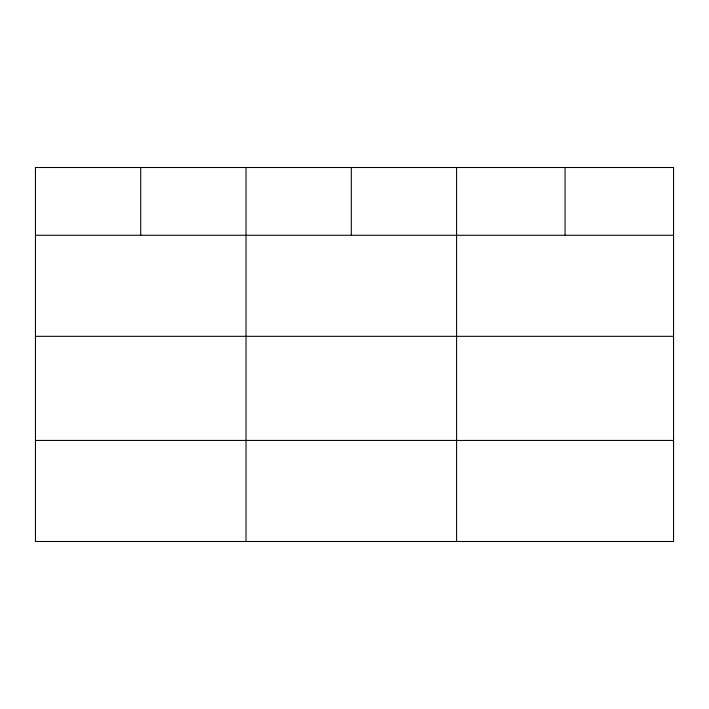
<?xml version="1.0" encoding="UTF-8"?>
<svg xmlns="http://www.w3.org/2000/svg" width="709" height="709" viewBox="0 0 709 709"><rect width="100%" height="100%" fill="white"/><g stroke="black" fill="none" stroke-linecap="round" stroke-linejoin="round"><path stroke-width="1.06" d="M673.55 336.323L673.55 167.501L35.45 167.501L35.45 541.499L673.55 541.499L673.55 336.323L35.45 336.323M35.45 235.273L673.55 235.273M35.45 440.44L673.55 440.44M565.073 167.501L565.073 235.273M456.596 167.501L456.596 541.499M351.309 167.501L351.309 235.273M246.023 167.501L246.023 541.499M140.737 167.501L140.737 235.273"/></g></svg>
